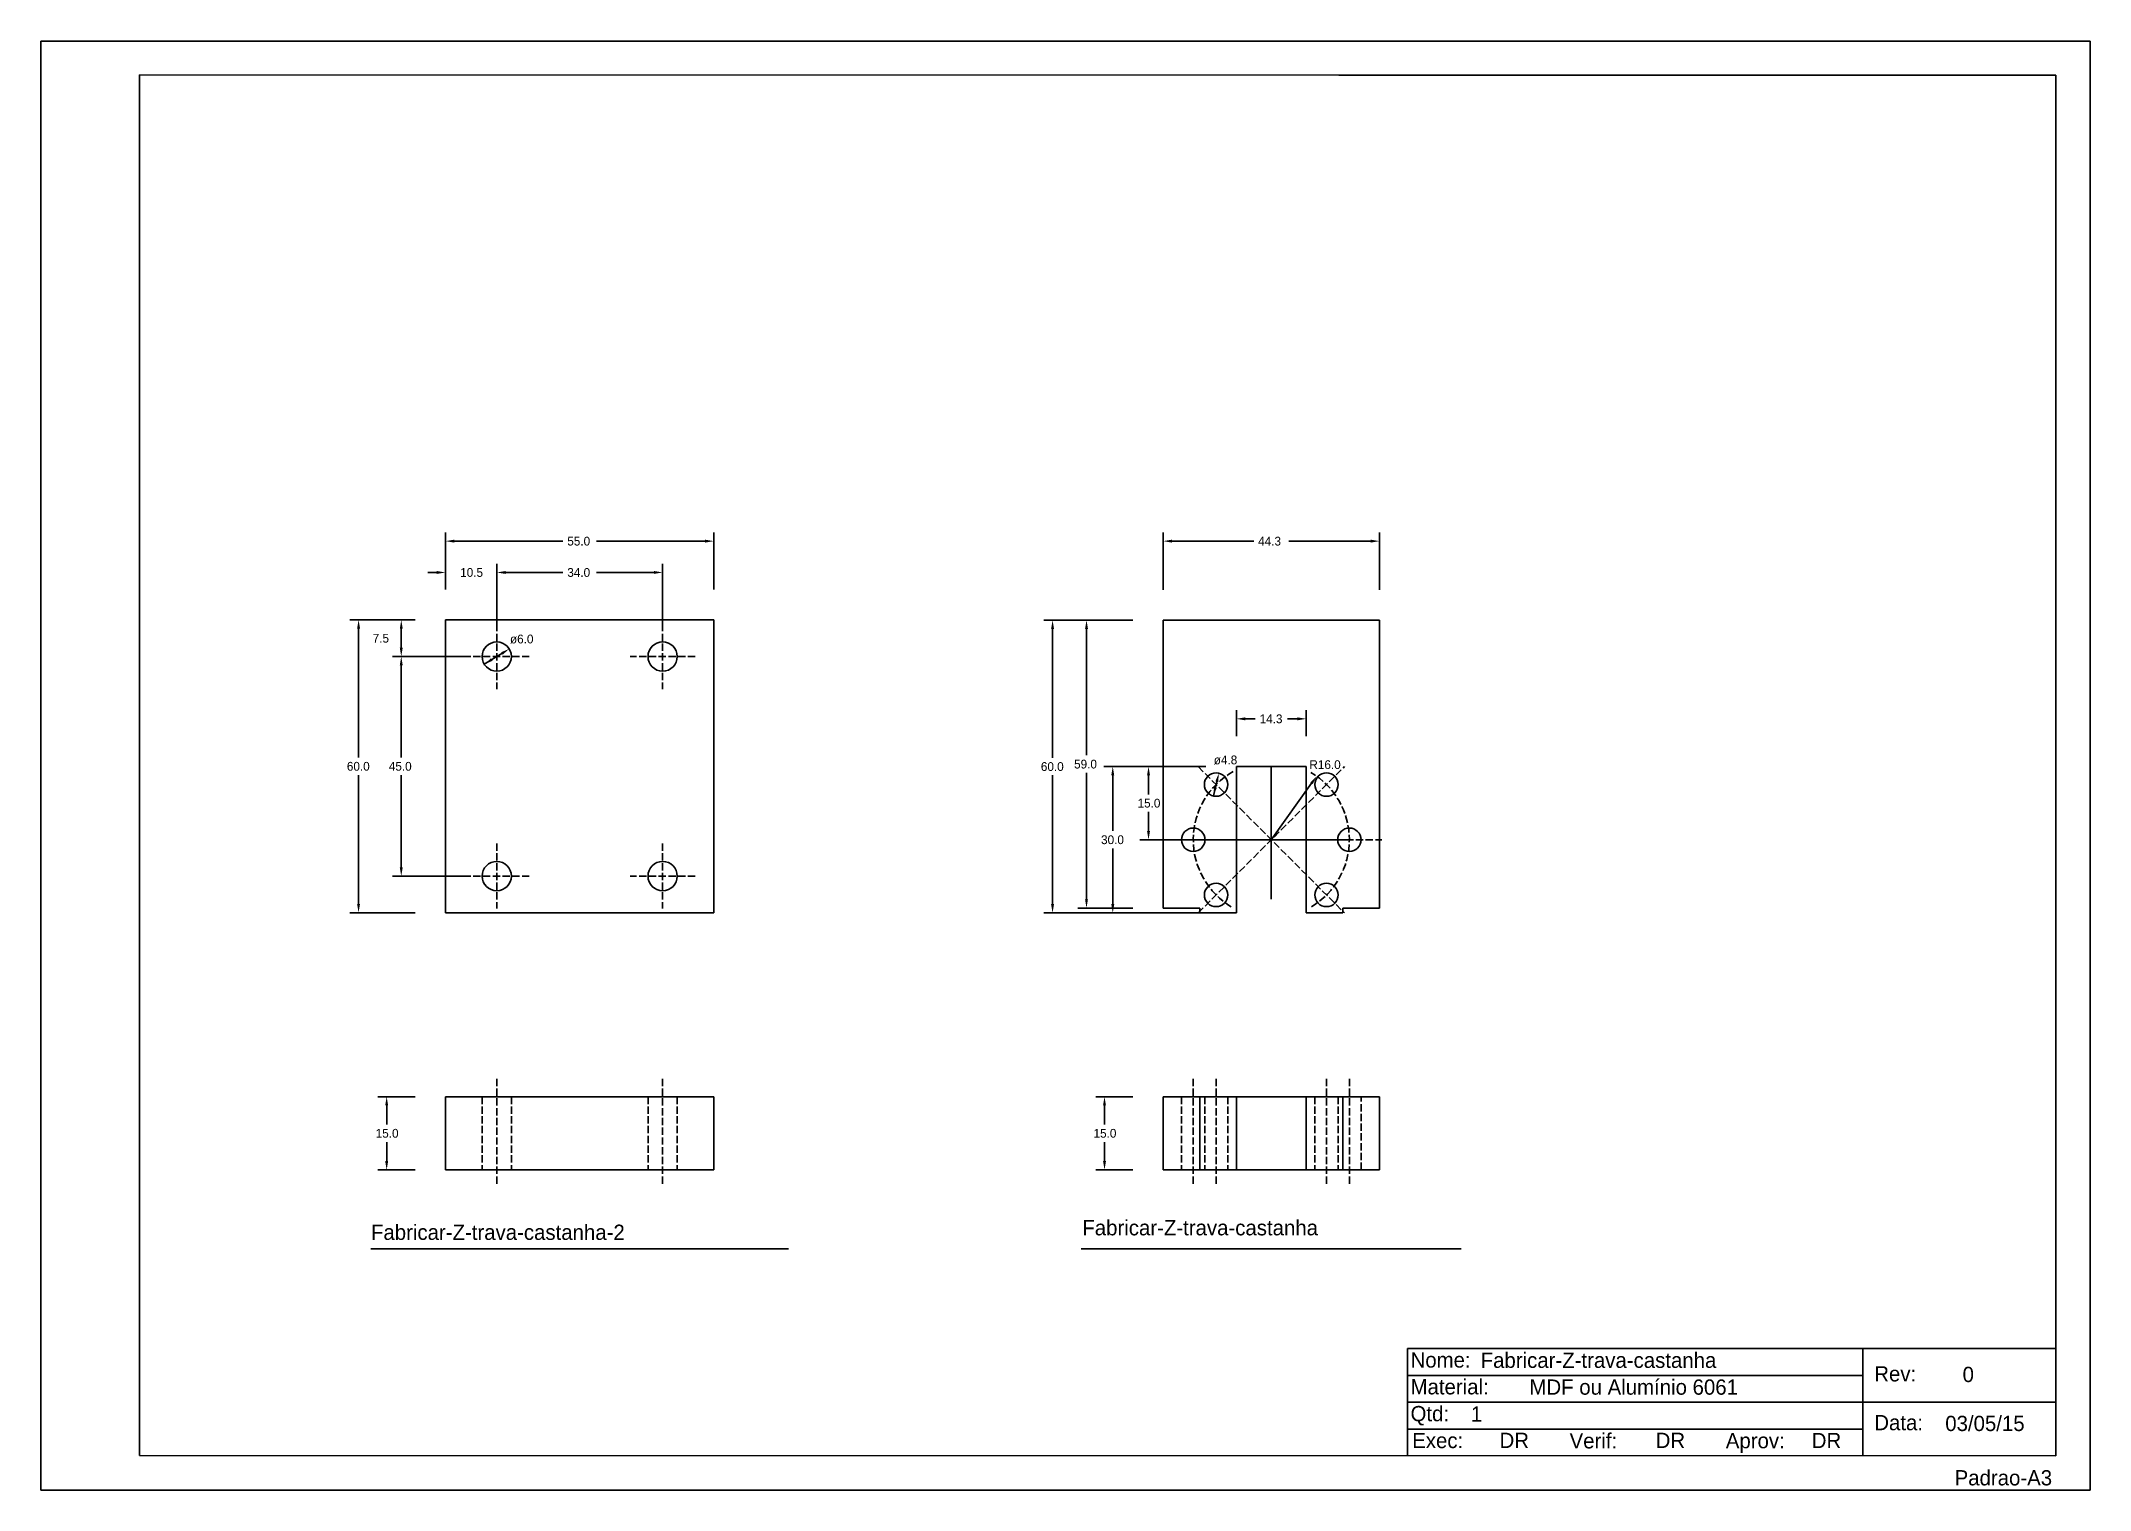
# Model space of a CAD drawing. Extents: x -83 to 337, y -118 to 179.
import ezdxf

# ---------------------------------------------------------------- set-up
doc = ezdxf.new("R2010")
doc.units = 0
for name, pattern in [('AVEVASHORTDASHED', [2, 1.5, -0.5]), ('AVEVASOLID', [2.25, 2.25]), ('AVEVASOLIDXWIDE', [2.25, 2.25])]:
    doc.linetypes.add(name, pattern=pattern)
doc.layers.get('0').update_dxf_attribs({"linetype": 'CONTINUOUS'})
doc.layers.get('DEFPOINTS').update_dxf_attribs({"linetype": 'CONTINUOUS'})
for name, color, linetype in [('-11', 7, 'CONTINUOUS'), ('-300', 7, 'CONTINUOUS'), ('COTAS', 4, 'CONTINUOUS')]:
    doc.layers.add(name, color=color, linetype=linetype)
doc.dimstyles.new('ISO-25', dxfattribs={"dimtxt": 2.5, "dimasz": 2.5, "dimexe": 0.18, "dimexo": 0.625, "dimgap": 0.09, "dimtad": 1, "dimtih": 1, "dimtoh": 1, "dimzin": 0, "dimcen": 0.09, "dimdle": 0.38, "dimazin": 3, "dimtfac": 1, "dimtofl": 0, "dimtmove": 0, "dimatfit": 3})

# ---------------------------------------------------------------- blocks, each defined once
blk = doc.blocks.new('*D8')
at = {"layer": 'COTAS', "color": 0}
blk.add_line((177.49, 26.51), (169.26, 14.95), dxfattribs=at)
blk.add_solid([(177.74, 26.34), (177.25, 26.69), (178.54, 27.98)], dxfattribs=at)
at = {"layer": 'DEFPOINTS', "color": 0}
for p in [(178.54, 27.98), (169.26, 14.95)]:
    blk.add_point(p, dxfattribs=at)
at = {"layer": 'COTAS', "color": 0, "linetype": 'CONTINUOUS'}
blk.add_text('R16.0', height=1.8, dxfattribs=at).set_placement((177.06, 29.44))
blk = doc.blocks.new('*D9')
at = {"layer": 'COTAS', "color": 0}
for p, q in [((162.1, 36.2), (162.1, 41.53)), ((163.9, 39.73), (165.96, 39.73)), ((174.61, 39.73), (172.56, 39.73)), ((176.41, 36.2), (176.41, 41.53))]:
    blk.add_line(p, q, dxfattribs=at)
for points in [[(163.9, 40.03), (163.9, 39.43), (162.1, 39.73)], [(174.61, 39.43), (174.61, 40.03), (176.41, 39.73)]]:
    blk.add_solid(points, dxfattribs=at)
at = {"layer": 'DEFPOINTS', "color": 0}
for p in [(176.41, 39.73), (162.1, 29.95), (176.41, 29.95)]:
    blk.add_point(p, dxfattribs=at)
at = {"layer": 'COTAS', "color": 0, "linetype": 'CONTINUOUS'}
blk.add_text('14.3', height=1.8, dxfattribs=at).set_placement((166.86, 38.83))
blk = doc.blocks.new('*D10')
at = {"layer": 'COTAS', "color": 0}
for p, q in [((140.85, 59.95), (122.62, 59.95)), ((124.42, 58.15), (124.42, 31.75)), ((124.42, 1.75), (124.42, 28.15)), ((148.35, -0.05), (122.62, -0.05))]:
    blk.add_line(p, q, dxfattribs=at)
for points in [[(124.72, 58.15), (124.12, 58.15), (124.42, 59.95)], [(124.12, 1.75), (124.72, 1.75), (124.42, -0.05)]]:
    blk.add_solid(points, dxfattribs=at)
at = {"layer": 'DEFPOINTS', "color": 0}
for p in [(124.42, 59.95), (147.1, 59.95), (154.6, -0.05)]:
    blk.add_point(p, dxfattribs=at)
at = {"layer": 'COTAS', "color": 0, "linetype": 'CONTINUOUS'}
blk.add_text('60.0', height=1.8, dxfattribs=at).set_placement((122.02, 29.05))
blk = doc.blocks.new('*D11')
at = {"layer": 'COTAS', "color": 0}
for p, q in [((140.85, 59.95), (129.58, 59.95)), ((131.38, 58.15), (131.38, 32.25)), ((131.38, 2.75), (131.38, 28.65)), ((140.85, 0.95), (129.58, 0.95))]:
    blk.add_line(p, q, dxfattribs=at)
for points in [[(131.68, 58.15), (131.08, 58.15), (131.38, 59.95)], [(131.08, 2.75), (131.68, 2.75), (131.38, 0.95)]]:
    blk.add_solid(points, dxfattribs=at)
at = {"layer": 'DEFPOINTS', "color": 0}
for p in [(147.1, 59.95), (131.38, 0.95), (147.1, 0.95)]:
    blk.add_point(p, dxfattribs=at)
at = {"layer": 'COTAS', "color": 0, "linetype": 'CONTINUOUS'}
blk.add_text('59.0', height=1.8, dxfattribs=at).set_placement((128.83, 29.55))
blk = doc.blocks.new('*D12')
at = {"layer": 'COTAS', "color": 0}
for p, q in [((155.85, 29.95), (134.96, 29.95)), ((136.76, 28.15), (136.76, 16.75)), ((136.76, 1.75), (136.76, 13.15)), ((155.85, -0.05), (134.96, -0.05))]:
    blk.add_line(p, q, dxfattribs=at)
for points in [[(137.06, 28.15), (136.46, 28.15), (136.76, 29.95)], [(136.46, 1.75), (137.06, 1.75), (136.76, -0.05)]]:
    blk.add_solid(points, dxfattribs=at)
at = {"layer": 'DEFPOINTS', "color": 0}
for p in [(136.76, 29.95), (162.1, 29.95), (162.1, -0.05)]:
    blk.add_point(p, dxfattribs=at)
at = {"layer": 'COTAS', "color": 0, "linetype": 'CONTINUOUS'}
blk.add_text('30.0', height=1.8, dxfattribs=at).set_placement((134.36, 14.05))
blk = doc.blocks.new('*D13')
at = {"layer": 'COTAS', "color": 0}
for p, q in [((155.85, 29.95), (142.29, 29.95)), ((144.09, 28.15), (144.09, 24.25)), ((144.09, 16.75), (144.09, 20.65)), ((155.85, 14.95), (142.29, 14.95))]:
    blk.add_line(p, q, dxfattribs=at)
for points in [[(144.39, 28.15), (143.79, 28.15), (144.09, 29.95)], [(143.79, 16.75), (144.39, 16.75), (144.09, 14.95)]]:
    blk.add_solid(points, dxfattribs=at)
at = {"layer": 'DEFPOINTS', "color": 0}
for p in [(162.1, 29.95), (144.09, 14.95), (162.1, 14.95)]:
    blk.add_point(p, dxfattribs=at)
at = {"layer": 'COTAS', "color": 0, "linetype": 'CONTINUOUS'}
blk.add_text('15.0', height=1.8, dxfattribs=at).set_placement((141.84, 21.55))
blk = doc.blocks.new('*D14')
at = {"layer": 'COTAS', "color": 0}
for p, q in [((147.1, 66.2), (147.1, 77.95)), ((148.9, 76.15), (165.66, 76.15)), ((189.61, 76.15), (172.86, 76.15)), ((191.41, 66.2), (191.41, 77.95))]:
    blk.add_line(p, q, dxfattribs=at)
for points in [[(148.9, 76.45), (148.9, 75.85), (147.1, 76.15)], [(189.61, 75.85), (189.61, 76.45), (191.41, 76.15)]]:
    blk.add_solid(points, dxfattribs=at)
at = {"layer": 'DEFPOINTS', "color": 0}
for p in [(191.41, 76.15), (147.1, 59.95), (191.41, 59.95)]:
    blk.add_point(p, dxfattribs=at)
at = {"layer": 'COTAS', "color": 0, "linetype": 'CONTINUOUS'}
blk.add_text('44.3', height=1.8, dxfattribs=at).set_placement((166.56, 75.25))
blk = doc.blocks.new('*D16')
at = {"layer": 'COTAS', "color": 0}
for p, q in [((140.85, -37.72), (133.27, -37.72)), ((135.07, -39.52), (135.07, -43.42)), ((135.07, -50.92), (135.07, -47.02)), ((140.85, -52.72), (133.27, -52.72))]:
    blk.add_line(p, q, dxfattribs=at)
for points in [[(135.37, -39.52), (134.77, -39.52), (135.07, -37.72)], [(134.77, -50.92), (135.37, -50.92), (135.07, -52.72)]]:
    blk.add_solid(points, dxfattribs=at)
at = {"layer": 'DEFPOINTS', "color": 0}
for p in [(147.1, -37.72), (135.07, -52.72), (147.1, -52.72)]:
    blk.add_point(p, dxfattribs=at)
at = {"layer": 'COTAS', "color": 0, "linetype": 'CONTINUOUS'}
blk.add_text('15.0', height=1.8, dxfattribs=at).set_placement((132.82, -46.12))
blk = doc.blocks.new('*D17')
at = {"layer": 'COTAS', "color": 0}
for p, q in [((-6.25, -37.72), (-13.87, -37.72)), ((-12.07, -39.52), (-12.07, -43.42)), ((-12.07, -50.92), (-12.07, -47.02)), ((-6.25, -52.72), (-13.87, -52.72))]:
    blk.add_line(p, q, dxfattribs=at)
for points in [[(-11.77, -39.52), (-12.37, -39.52), (-12.07, -37.72)], [(-12.37, -50.92), (-11.77, -50.92), (-12.07, -52.72)]]:
    blk.add_solid(points, dxfattribs=at)
at = {"layer": 'DEFPOINTS', "color": 0}
for p in [(-12.07, -37.72), (0, -37.72), (0, -52.72)]:
    blk.add_point(p, dxfattribs=at)
at = {"layer": 'COTAS', "color": 0, "linetype": 'CONTINUOUS'}
blk.add_text('15.0', height=1.8, dxfattribs=at).set_placement((-14.32, -46.12))
blk = doc.blocks.new('*D18')
at = {"layer": 'COTAS', "color": 0}
for p, q in [((0, 66.25), (0, 77.95)), ((1.8, 76.15), (24.05, 76.15)), ((53.2, 76.15), (30.95, 76.15)), ((55, 66.25), (55, 77.95))]:
    blk.add_line(p, q, dxfattribs=at)
for points in [[(1.8, 76.45), (1.8, 75.85), (0, 76.15)], [(53.2, 75.85), (53.2, 76.45), (55, 76.15)]]:
    blk.add_solid(points, dxfattribs=at)
at = {"layer": 'DEFPOINTS', "color": 0}
for p in [(55, 76.15), (0, 60), (55, 60)]:
    blk.add_point(p, dxfattribs=at)
at = {"layer": 'COTAS', "color": 0, "linetype": 'CONTINUOUS'}
blk.add_text('55.0', height=1.8, dxfattribs=at).set_placement((24.95, 75.25))
blk = doc.blocks.new('*D19')
at = {"layer": 'COTAS', "color": 0}
for p, q in [((-6.25, 60), (-19.63, 60)), ((-17.83, 58.2), (-17.83, 31.8)), ((-17.83, 1.8), (-17.83, 28.2)), ((-6.25, 0), (-19.63, 0))]:
    blk.add_line(p, q, dxfattribs=at)
for points in [[(-17.53, 58.2), (-18.13, 58.2), (-17.83, 60)], [(-18.13, 1.8), (-17.53, 1.8), (-17.83, 0)]]:
    blk.add_solid(points, dxfattribs=at)
at = {"layer": 'DEFPOINTS', "color": 0}
for p in [(0, 60), (-17.83, 0), (0, 0)]:
    blk.add_point(p, dxfattribs=at)
at = {"layer": 'COTAS', "color": 0, "linetype": 'CONTINUOUS'}
blk.add_text('60.0', height=1.8, dxfattribs=at).set_placement((-20.23, 29.1))
blk = doc.blocks.new('*D20')
at = {"layer": 'COTAS', "color": 0}
for p, q in [((0, 66.25), (0, 71.53)), ((10.5, 58.75), (10.5, 71.53)), ((-1.8, 69.73), (-3.6, 69.73)), ((12.3, 69.73), (14.1, 69.73))]:
    blk.add_line(p, q, dxfattribs=at)
for points in [[(-1.8, 69.43), (-1.8, 70.03), (0, 69.73)], [(12.3, 70.03), (12.3, 69.43), (10.5, 69.73)]]:
    blk.add_solid(points, dxfattribs=at)
at = {"layer": 'DEFPOINTS', "color": 0}
for p in [(10.5, 69.73), (0, 60), (10.5, 52.5)]:
    blk.add_point(p, dxfattribs=at)
at = {"layer": 'COTAS', "color": 0, "linetype": 'CONTINUOUS'}
blk.add_text('10.5', height=1.8, dxfattribs=at).set_placement((3, 68.83))
blk = doc.blocks.new('*D21')
at = {"layer": 'COTAS', "color": 0}
for p, q in [((10.5, 58.75), (10.5, 71.53)), ((44.5, 58.75), (44.5, 71.53)), ((12.3, 69.73), (24.05, 69.73)), ((42.7, 69.73), (30.95, 69.73))]:
    blk.add_line(p, q, dxfattribs=at)
for points in [[(12.3, 70.03), (12.3, 69.43), (10.5, 69.73)], [(42.7, 69.43), (42.7, 70.03), (44.5, 69.73)]]:
    blk.add_solid(points, dxfattribs=at)
at = {"layer": 'DEFPOINTS', "color": 0}
for p in [(44.5, 69.73), (10.5, 52.5), (44.5, 52.5)]:
    blk.add_point(p, dxfattribs=at)
at = {"layer": 'COTAS', "color": 0, "linetype": 'CONTINUOUS'}
blk.add_text('34.0', height=1.8, dxfattribs=at).set_placement((24.95, 68.83))
blk = doc.blocks.new('*D22')
at = {"layer": 'COTAS', "color": 0}
for p, q in [((-6.25, 60), (-10.88, 60)), ((-9.08, 58.2), (-9.08, 54.3)), ((4.25, 52.5), (-10.88, 52.5))]:
    blk.add_line(p, q, dxfattribs=at)
for points in [[(-8.78, 58.2), (-9.38, 58.2), (-9.08, 60)], [(-9.38, 54.3), (-8.78, 54.3), (-9.08, 52.5)]]:
    blk.add_solid(points, dxfattribs=at)
at = {"layer": 'DEFPOINTS', "color": 0}
for p in [(0, 60), (-9.08, 52.5), (10.5, 52.5)]:
    blk.add_point(p, dxfattribs=at)
at = {"layer": 'COTAS', "color": 0, "linetype": 'CONTINUOUS'}
blk.add_text('7.5', height=1.8, dxfattribs=at).set_placement((-14.93, 55.35))
blk = doc.blocks.new('*D23')
at = {"layer": 'COTAS', "color": 0}
for p, q in [((4.25, 52.5), (-10.88, 52.5)), ((-9.08, 50.7), (-9.08, 31.8)), ((-9.08, 9.3), (-9.08, 28.2)), ((4.25, 7.5), (-10.88, 7.5))]:
    blk.add_line(p, q, dxfattribs=at)
for points in [[(-8.78, 50.7), (-9.38, 50.7), (-9.08, 52.5)], [(-9.38, 9.3), (-8.78, 9.3), (-9.08, 7.5)]]:
    blk.add_solid(points, dxfattribs=at)
at = {"layer": 'DEFPOINTS', "color": 0}
for p in [(10.5, 52.5), (-9.08, 7.5), (10.5, 7.5)]:
    blk.add_point(p, dxfattribs=at)
at = {"layer": 'COTAS', "color": 0, "linetype": 'CONTINUOUS'}
blk.add_text('45.0', height=1.8, dxfattribs=at).set_placement((-11.63, 29.1))
blk = doc.blocks.new('*D24')
at = {"layer": 'COTAS', "color": 0}
blk.add_line((158.08, 26.84), (157.39, 23.93), dxfattribs=at)
for points in [[(157.51, 25.75), (158.09, 25.61), (157.39, 23.93)], [(158.37, 26.77), (157.79, 26.91), (158.5, 28.59)]]:
    blk.add_solid(points, dxfattribs=at)
at = {"layer": 'DEFPOINTS', "color": 0}
for p in [(158.5, 28.59), (157.39, 23.93)]:
    blk.add_point(p, dxfattribs=at)
at = {"layer": 'COTAS', "color": 0, "linetype": 'CONTINUOUS'}
blk.add_text('ø4.8', height=1.8, dxfattribs=at).set_placement((157.46, 30.41))
blk = doc.blocks.new('*D25')
at = {"layer": 'COTAS', "color": 0}
blk.add_line((11.53, 53.12), (7.94, 50.94), dxfattribs=at)
for points in [[(9.32, 52.13), (9.63, 51.62), (7.94, 50.94)], [(11.68, 52.87), (11.37, 53.38), (13.06, 54.06)]]:
    blk.add_solid(points, dxfattribs=at)
at = {"layer": 'DEFPOINTS', "color": 0}
for p in [(7.94, 50.94), (13.06, 54.06)]:
    blk.add_point(p, dxfattribs=at)
at = {"layer": 'COTAS', "color": 0, "linetype": 'CONTINUOUS'}
blk.add_text('ø6.0', height=1.8, dxfattribs=at).set_placement((13.2, 55.19))

msp = doc.modelspace()

# ---------------------------------------------------------------- linework, layer by layer
at = {"layer": '-11', "color": 253, "linetype": 'AVEVASOLID'}
msp.add_line((183.07, 171.66), (330.07, 171.66), dxfattribs=at)
at = {"layer": '-300', "color": 92, "linetype": 'AVEVASOLID'}
for p, q in [((-82.93, 178.66), (-82.93, -118.34)), ((-82.93, 178.66), (337.07, 178.66)), ((-82.93, 178.66), (337.07, 178.66)), ((-82.93, 178.66), (-82.93, -118.34)), ((337.07, 178.66), (337.07, -118.34)), ((337.07, 178.66), (337.07, -118.34)), ((197.19, -89.34), (197.19, -111.34)), ((197.19, -89.34), (197.19, -111.34)), ((290.52, -111.34), (290.52, -89.34)), ((290.52, -111.34), (290.52, -89.34)), ((197.19, -94.84), (290.52, -94.84)), ((197.19, -94.84), (290.52, -94.84)), ((197.19, -100.34), (290.52, -100.34)), ((197.19, -100.34), (290.52, -100.34)), ((290.52, -100.34), (322.11, -100.34)), ((290.52, -100.34), (330.07, -100.34)), ((197.19, -105.84), (290.52, -105.84)), ((197.19, -105.84), (290.52, -105.84)), ((-82.93, -118.34), (337.07, -118.34)), ((-82.93, -118.34), (337.07, -118.34))]:
    msp.add_line(p, q, dxfattribs=at)
at = {"layer": '-300', "color": 92, "linetype": 'AVEVASOLIDXWIDE'}
for p, q in [((-62.74, -111.24), (-62.74, 171.76)), ((-62.74, 171.76), (330.07, 171.66)), ((330.07, 171.66), (330.07, -111.34)), ((197.19, -89.34), (293.79, -89.34)), ((197.19, -89.34), (330.07, -89.34)), ((197.19, -89.34), (293.79, -89.34)), ((197.19, -89.34), (330.07, -89.34)), ((197.19, -89.34), (330.07, -89.34)), ((197.19, -89.34), (290.52, -89.34)), ((197.19, -89.34), (290.52, -89.34)), ((337.07, -118.34), (337.07, -108.34)), ((337.07, -118.34), (337.07, -108.34)), ((-62.74, -111.24), (330.07, -111.34)), ((327.07, -118.34), (337.07, -118.34)), ((327.07, -118.34), (337.07, -118.34))]:
    msp.add_line(p, q, dxfattribs=at)
for p, q in [((0, 60), (55, 60)), ((0, 60), (0, 0)), ((55, 60), (55, 0)), ((191.41, 59.95), (147.1, 59.95)), ((147.1, 0.95), (147.1, 59.95)), ((191.41, 0.95), (191.41, 59.95)), ((162.1, 29.95), (176.41, 29.95)), ((162.1, -0.05), (162.1, 29.95)), ((176.41, -0.05), (176.41, 29.95)), ((185.26, 14.95), (153.26, 14.95)), ((0, 0), (55, 0)), ((154.6, 0.95), (147.1, 0.95)), ((154.6, -0.05), (154.6, 0.95)), ((183.91, 0.95), (191.41, 0.95)), ((183.91, -0.05), (183.91, 0.95)), ((162.1, -0.05), (154.6, -0.05)), ((176.41, -0.05), (183.91, -0.05)), ((0, -37.72), (0, -52.72)), ((0, -37.72), (55, -37.72)), ((55, -37.72), (55, -52.72)), ((147.1, -37.72), (191.41, -37.72)), ((147.1, -37.72), (147.1, -52.72)), ((154.6, -37.72), (154.6, -52.72)), ((162.1, -37.72), (162.1, -52.72)), ((176.41, -37.72), (176.41, -52.72)), ((183.91, -37.72), (183.91, -52.72)), ((191.41, -37.72), (191.41, -52.72)), ((0, -52.72), (55, -52.72)), ((147.1, -52.72), (191.41, -52.72)), ((-15.29, -68.9), (70.29, -68.9)), ((208.2, -68.9), (130.31, -68.9))]:
    msp.add_line(p, q)
at = {"linetype": 'AVEVASHORTDASHED'}
for p, q in [((7.5, -37.72), (7.5, -52.72)), ((13.5, -37.72), (13.5, -52.72)), ((41.5, -37.72), (41.5, -52.72)), ((47.5, -37.72), (47.5, -52.72)), ((150.86, -37.72), (150.86, -52.72)), ((155.66, -37.72), (155.66, -52.72)), ((160.34, -37.72), (160.34, -52.72)), ((178.17, -37.72), (178.17, -52.72)), ((182.97, -37.72), (182.97, -52.72)), ((187.66, -52.72), (187.66, -37.72))]:
    msp.add_line(p, q, dxfattribs=at)
at = {"extrusion": (6.41848e-13, 5.70266e-12, -1)}
msp.add_circle((-10.5, 52.5), 3, dxfattribs=at)
at = {"extrusion": (-2.58536e-12, 6.43578e-12, -1)}
msp.add_circle((-44.5, 52.5), 3, dxfattribs=at)
for centre in [(157.94, 26.26), (153.26, 14.95), (157.94, 3.63)]:
    msp.add_circle(centre, 2.4)
at = {"extrusion": (-1.45534e-15, 2.0634e-16, -1)}
msp.add_circle((-180.57, 26.26), 2.4, dxfattribs=at)
at = {"extrusion": (2.51561e-18, -2.51561e-18, -1)}
msp.add_circle((-185.26, 14.95), 2.4, dxfattribs=at)
at = {"extrusion": (-2.58561e-12, 6.43605e-12, -1)}
msp.add_circle((-10.5, 7.5), 3, dxfattribs=at)
at = {"extrusion": (-2.58528e-12, 6.43605e-12, -1)}
msp.add_circle((-44.5, 7.5), 3, dxfattribs=at)
at = {"extrusion": (2.57548e-14, 2.57573e-14, -1)}
msp.add_circle((-180.57, 3.63), 2.4, dxfattribs=at)
at = {"layer": 'COTAS', "linetype": 'AVEVASHORTDASHED'}
for p, q in [((10.5, 59.17), (10.5, 45.83)), ((44.5, 59.17), (44.5, 45.83)), ((17.17, 52.5), (3.83, 52.5)), ((51.17, 52.5), (37.83, 52.5)), ((154.26, -0.05), (184.26, 29.95)), ((154.26, -0.05), (184.26, 29.95)), ((154.26, 29.95), (184.26, -0.05)), ((10.5, 14.17), (10.5, 0.83)), ((44.5, 14.17), (44.5, 0.83)), ((146.59, 14.95), (191.92, 14.95)), ((17.17, 7.5), (3.83, 7.5)), ((51.17, 7.5), (37.83, 7.5)), ((10.5, -34.05), (10.5, -55.67)), ((44.5, -34.05), (44.5, -55.67)), ((153.26, -34.05), (153.26, -55.67)), ((157.94, -34.05), (157.94, -55.67)), ((180.57, -34.05), (180.57, -55.67)), ((185.26, -34.05), (185.26, -55.67))]:
    msp.add_line(p, q, dxfattribs=at)
at = {"layer": 'COTAS'}
msp.add_line((169.26, 29.95), (169.26, 2.8), dxfattribs=at)
at = {"layer": 'COTAS', "linetype": 'AVEVASHORTDASHED'}
for start, end in [(119.1419, 239.7498), (300.9575, 59.4905)]:
    msp.add_arc((169.26, 14.95), 16, start, end, dxfattribs=at)

# ---------------------------------------------------------------- texts
at = {"layer": '-300', "color": 7, "linetype": 'CONTINUOUS'}
for s, height, p in [('Fabricar-Z-trava-castanha', 3.125, (130.52, -66.14)), ('Fabricar-Z-trava-castanha-2', 3.125, (-15.29, -67.07)), ('Fabricar-Z-trava-castanha', 3.125, (212.17, -93.3)), ('MDF ou Alumínio 6061', 3.125, (222.17, -98.8)), ('0', 3.13, (310.95, -96.21)), ('1', 3.12, (210.17, -104.3)), ('03/05/15', 3.125, (307.4, -106.25)), ('DR', 3.125, (216.04, -109.72)), ('DR', 3.125, (248.04, -109.72)), ('DR', 3.125, (280.04, -109.75)), ('Padrao-A3', 3.125, (309.32, -117.39))]:
    msp.add_text(s, height=height, dxfattribs=at).set_placement(p)
at = {"layer": '-300', "color": 92, "linetype": 'CONTINUOUS'}
for s, p in [('Nome:', (197.8, -93.24)), ('Material:', (197.8, -98.74)), ('Rev:', (292.85, -96.08)), ('Qtd:', (197.8, -104.24)), ('Data:', (292.85, -106.08)), ('Exec:', (198.14, -109.75)), ('Verif:', (230.4, -109.81)), ('Aprov:', (262.42, -109.78))]:
    msp.add_text(s, height=3.125, dxfattribs=at).set_placement(p)

# ---------------------------------------------------------------- dimensions: what is measured, and where the dimension line sits
at = {"layer": 'COTAS'}
for base, p1, p2, picture, middle in [((55, 76.15), (0, 60), (55, 60), '*D18', (27.5, 76.15)), ((191.41, 76.15), (147.1, 59.95), (191.41, 59.95), '*D14', (169.26, 76.15)), ((10.5, 69.73), (0, 60), (10.5, 52.5), '*D20', (5.25, 69.73)), ((44.5, 69.73), (10.5, 52.5), (44.5, 52.5), '*D21', (27.5, 69.73)), ((176.41, 39.73), (162.1, 29.95), (176.41, 29.95), '*D9', (169.26, 39.73))]:
    dim = msp.add_linear_dim(base=base, p1=p1, p2=p2, dimstyle='ISO-25', override={"dimscale": 10, "dimtxt": 0.18, "dimasz": 0.18, "dimexe": 0.18, "dimgap": 0.09, "dimtad": 0, "dimdec": 1, "dimcen": 0.09, "dimdle": 0.38, "dimtmove": 2}, dxfattribs=at)
    dim.commit()
    dim.dimension.update_dxf_attribs({"geometry": picture, "text_midpoint": middle})
for base, p1, p2, picture, middle in [((-17.83, 0), (0, 60), (0, 0), '*D19', (-17.83, 30)), ((-9.08, 52.5), (0, 60), (10.5, 52.5), '*D22', (-13.13, 56.25)), ((124.42, 59.95), (154.6, -0.05), (147.1, 59.95), '*D10', (124.42, 29.95)), ((131.38, 0.95), (147.1, 59.95), (147.1, 0.95), '*D11', (131.38, 30.45)), ((-9.08, 7.5), (10.5, 52.5), (10.5, 7.5), '*D23', (-9.08, 30)), ((136.76, 29.95), (162.1, -0.05), (162.1, 29.95), '*D12', (136.76, 14.95)), ((144.09, 14.95), (162.1, 29.95), (162.1, 14.95), '*D13', (144.09, 22.45)), ((-12.07, -37.72), (0, -52.72), (0, -37.72), '*D17', (-12.07, -45.22)), ((135.07, -52.72), (147.1, -37.72), (147.1, -52.72), '*D16', (135.07, -45.22))]:
    dim = msp.add_linear_dim(base=base, p1=p1, p2=p2, angle=90, dimstyle='ISO-25', override={"dimscale": 10, "dimtxt": 0.18, "dimasz": 0.18, "dimexe": 0.18, "dimgap": 0.09, "dimtad": 0, "dimdec": 1, "dimcen": 0.09, "dimdle": 0.38, "dimtmove": 2}, dxfattribs=at)
    dim.commit()
    dim.dimension.update_dxf_attribs({"geometry": picture, "text_midpoint": middle})
for p1, p2, picture, middle in [((7.94, 50.94), (13.06, 54.06), '*D25', (15.75, 56.09)), ((157.39, 23.93), (158.5, 28.59), '*D24', (160.16, 31.31))]:
    dim = msp.add_diameter_dim_2p(p1=p1, p2=p2, dimstyle='ISO-25', override={"dimscale": 10, "dimtxt": 0.18, "dimasz": 0.18, "dimexe": 0.18, "dimgap": 0.09, "dimtad": 0, "dimdec": 1, "dimcen": 0.09, "dimdle": 0.38, "dimtmove": 2}, dxfattribs=at)
    dim.commit()
    dim.dimension.update_dxf_attribs({"geometry": picture, "text_midpoint": middle, "dimtype": 163})
dim = msp.add_radius_dim(center=(169.26, 14.95), mpoint=(178.54, 27.98), dimstyle='ISO-25', override={"dimscale": 10, "dimtxt": 0.18, "dimasz": 0.18, "dimexe": 0.18, "dimgap": 0.09, "dimtad": 0, "dimdec": 1, "dimcen": 0.09, "dimdle": 0.38, "dimtmove": 2}, dxfattribs=at)
dim.commit()
dim.dimension.update_dxf_attribs({"geometry": '*D8', "text_midpoint": (180.21, 30.34), "dimtype": 164})

doc.saveas('drawing.dxf')
